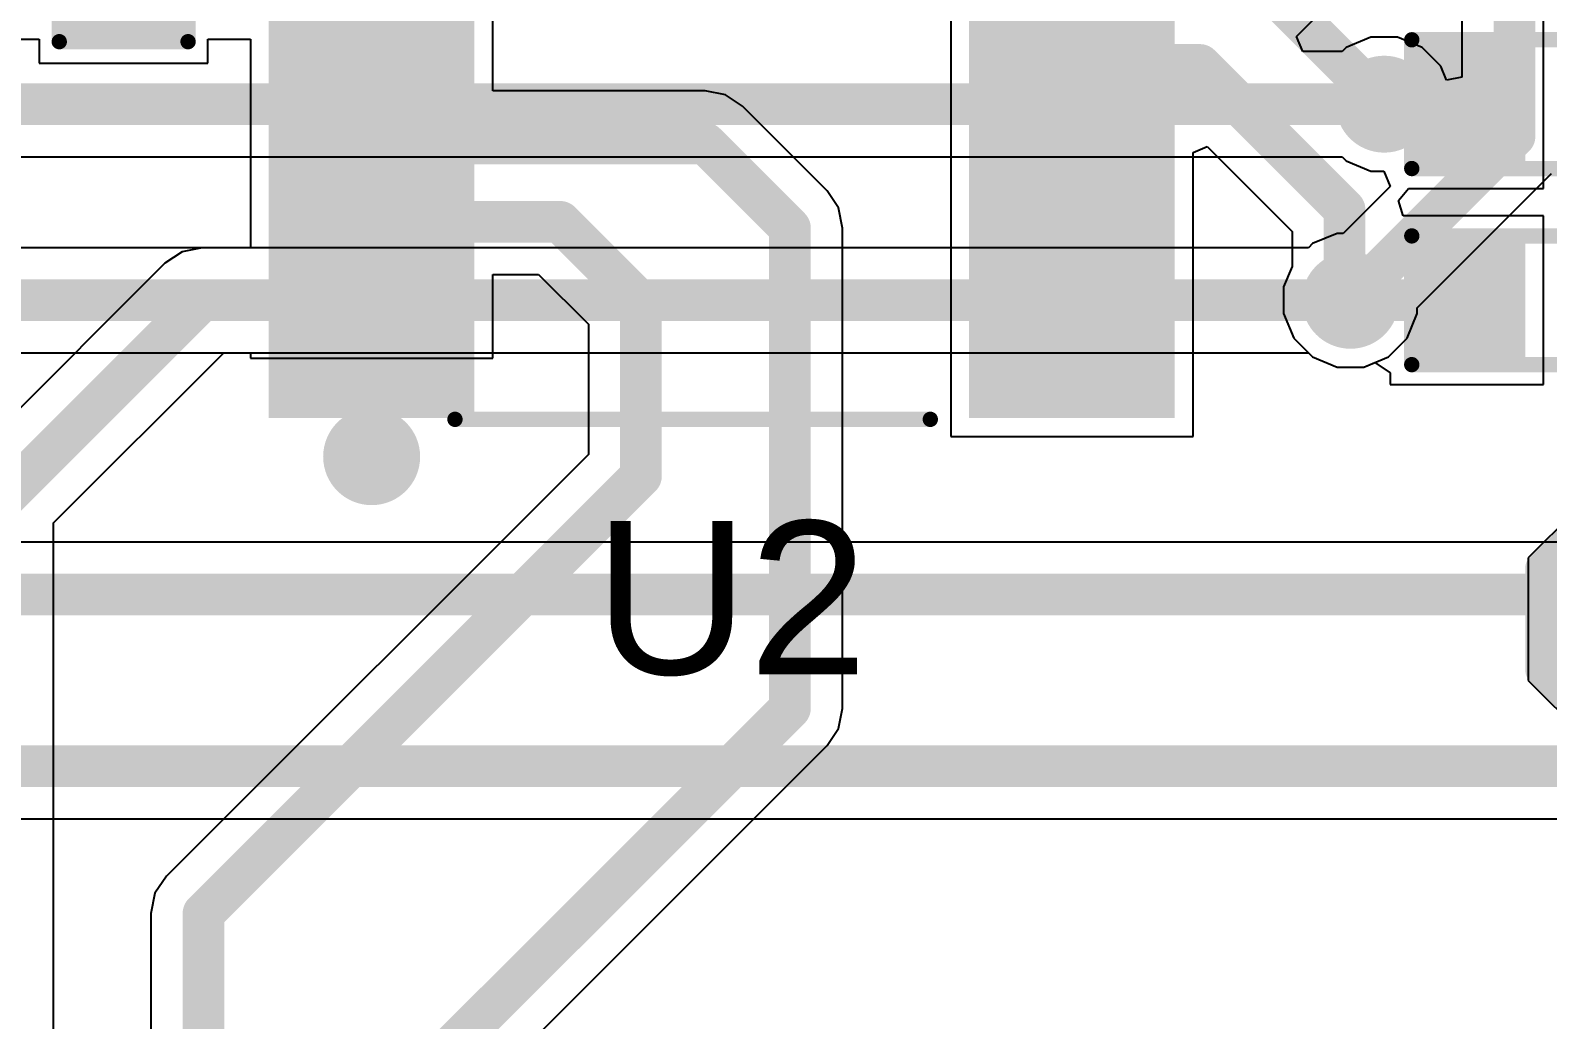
# Model space of a CAD drawing. Header units: millimetres. Extents: x 0 to 174, y 0 to 132.
# Drawn here: x 36.51 to 49.08, y 44.05 to 52.25 of the extents above; entities that cross this region are included whole.
import ezdxf

# ---------------------------------------------------------------- set-up
doc = ezdxf.new("R2010")
doc.units = ezdxf.units.MM
for name, color, linetype in [('BottomLayer', 5, 'Continuous'), ('BottomSolder', 6, 'Continuous'), ('TopLayer', 1, 'Continuous'), ('TopOverlay', 2, 'Continuous'), ('TopPaste', 8, 'Continuous'), ('TopSolder', 216, 'Continuous'), ('ViaHoleLayer', 16, 'Continuous')]:
    doc.layers.add(name, color=color, linetype=linetype)
doc.styles.add('Arial', font='', dxfattribs={"height": 0.2})
doc.styles.get('Arial').set_extended_font_data('Arial')

# ---------------------------------------------------------------- blocks, each defined once
blk = doc.blocks.new('TSSOP_16_11')
at = {"layer": 'TopLayer'}
for points in [[(-3.649999049999999, 2.50000135), (-2.14999951, 2.50000135), (-2.14999951, 2.05000225), (-3.649999049999999, 2.05000225)], [(2.15000205, 2.50000135), (3.65000159, 2.50000135), (3.65000159, 2.05000225), (2.15000205, 2.05000225)], [(-3.649999049999999, 1.85000011), (-2.14999951, 1.85000011), (-2.14999951, 1.40000101), (-3.649999049999999, 1.40000101)], [(2.15000205, 1.85000011), (3.65000159, 1.85000011), (3.65000159, 1.40000101), (2.15000205, 1.40000101)], [(-3.649999049999999, 1.20000141), (-2.14999951, 1.20000141), (-2.14999951, 0.75000231), (-3.649999049999999, 0.75000231)], [(2.15000205, 1.20000141), (3.65000159, 1.20000141), (3.65000159, 0.75000231), (2.15000205, 0.75000231)], [(-3.649999049999999, 0.55000017), (-2.14999951, 0.55000017), (-2.14999951, 0.10000107), (-3.649999049999999, 0.10000107)], [(2.15000205, 0.55000017), (3.65000159, 0.55000017), (3.65000159, 0.10000107), (2.15000205, 0.10000107)], [(-3.649999049999999, -0.09999852999999999), (-2.14999951, -0.09999852999999999), (-2.14999951, -0.54999763), (-3.649999049999999, -0.54999763)], [(2.15000205, -0.09999852999999999), (3.65000159, -0.09999852999999999), (3.65000159, -0.54999763), (2.15000205, -0.54999763)], [(-3.649999049999999, -0.74999977), (-2.14999951, -0.74999977), (-2.14999951, -1.19999887), (-3.649999049999999, -1.19999887)], [(2.15000205, -0.74999977), (3.65000159, -0.74999977), (3.65000159, -1.19999887), (2.15000205, -1.19999887)], [(-3.649999049999999, -1.39999847), (-2.14999951, -1.39999847), (-2.14999951, -1.84999757), (-3.649999049999999, -1.84999757)], [(2.15000205, -1.39999847), (3.65000159, -1.39999847), (3.65000159, -1.84999757), (2.15000205, -1.84999757)], [(-3.649999049999999, -2.04999971), (-2.14999951, -2.04999971), (-2.14999951, -2.49999881), (-3.649999049999999, -2.49999881)], [(2.15000205, -2.04999971), (3.65000159, -2.04999971), (3.65000159, -2.49999881), (2.15000205, -2.49999881)]]:
    blk.add_hatch(color=1, dxfattribs=at).paths.add_polyline_path(points)
at = {"layer": 'TopPaste'}
for points in [[(-3.649999049999999, 2.50000135), (-2.14999951, 2.50000135), (-2.14999951, 2.05000225), (-3.649999049999999, 2.05000225)], [(2.15000205, 2.50000135), (3.65000159, 2.50000135), (3.65000159, 2.05000225), (2.15000205, 2.05000225)], [(-3.649999049999999, 1.85000011), (-2.14999951, 1.85000011), (-2.14999951, 1.40000101), (-3.649999049999999, 1.40000101)], [(2.15000205, 1.85000011), (3.65000159, 1.85000011), (3.65000159, 1.40000101), (2.15000205, 1.40000101)], [(-3.649999049999999, 1.20000141), (-2.14999951, 1.20000141), (-2.14999951, 0.75000231), (-3.649999049999999, 0.75000231)], [(2.15000205, 1.20000141), (3.65000159, 1.20000141), (3.65000159, 0.75000231), (2.15000205, 0.75000231)], [(-3.649999049999999, 0.55000017), (-2.14999951, 0.55000017), (-2.14999951, 0.10000107), (-3.649999049999999, 0.10000107)], [(2.15000205, 0.55000017), (3.65000159, 0.55000017), (3.65000159, 0.10000107), (2.15000205, 0.10000107)], [(-3.649999049999999, -0.09999852999999999), (-2.14999951, -0.09999852999999999), (-2.14999951, -0.54999763), (-3.649999049999999, -0.54999763)], [(2.15000205, -0.09999852999999999), (3.65000159, -0.09999852999999999), (3.65000159, -0.54999763), (2.15000205, -0.54999763)], [(-3.649999049999999, -0.74999977), (-2.14999951, -0.74999977), (-2.14999951, -1.19999887), (-3.649999049999999, -1.19999887)], [(2.15000205, -0.74999977), (3.65000159, -0.74999977), (3.65000159, -1.19999887), (2.15000205, -1.19999887)], [(-3.649999049999999, -1.39999847), (-2.14999951, -1.39999847), (-2.14999951, -1.84999757), (-3.649999049999999, -1.84999757)], [(2.15000205, -1.39999847), (3.65000159, -1.39999847), (3.65000159, -1.84999757), (2.15000205, -1.84999757)], [(-3.649999049999999, -2.04999971), (-2.14999951, -2.04999971), (-2.14999951, -2.49999881), (-3.649999049999999, -2.49999881)], [(2.15000205, -2.04999971), (3.65000159, -2.04999971), (3.65000159, -2.49999881), (2.15000205, -2.49999881)]]:
    blk.add_hatch(color=8, dxfattribs=at).paths.add_polyline_path(points)
at = {"layer": 'TopSolder'}
for points in [[(-3.751599049999999, 2.60160135), (-2.04839951, 2.60160135), (-2.04839951, 1.94840225), (-3.751599049999999, 1.94840225)], [(2.04840205, 2.60160135), (3.751601589999999, 2.60160135), (3.751601589999999, 1.94840225), (2.04840205, 1.94840225)], [(-3.751599049999999, 1.95160011), (-2.04839951, 1.95160011), (-2.04839951, 1.29840101), (-3.751599049999999, 1.29840101)], [(2.04840205, 1.95160011), (3.751601589999999, 1.95160011), (3.751601589999999, 1.29840101), (2.04840205, 1.29840101)], [(-3.751599049999999, 1.30160141), (-2.04839951, 1.30160141), (-2.04839951, 0.6484023099999999), (-3.751599049999999, 0.6484023099999999)], [(2.04840205, 1.30160141), (3.751601589999999, 1.30160141), (3.751601589999999, 0.6484023099999999), (2.04840205, 0.6484023099999999)], [(-3.751599049999999, 0.65160017), (-2.04839951, 0.65160017), (-2.04839951, -0.00159893), (-3.751599049999999, -0.00159893)], [(2.04840205, 0.65160017), (3.751601589999999, 0.65160017), (3.751601589999999, -0.00159893), (2.04840205, -0.00159893)], [(-3.751599049999999, 0.00160147), (-2.04839951, 0.00160147), (-2.04839951, -0.65159763), (-3.751599049999999, -0.65159763)], [(2.04840205, 0.00160147), (3.751601589999999, 0.00160147), (3.751601589999999, -0.65159763), (2.04840205, -0.65159763)], [(-3.751599049999999, -0.6483997699999999), (-2.04839951, -0.6483997699999999), (-2.04839951, -1.30159887), (-3.751599049999999, -1.30159887)], [(2.04840205, -0.6483997699999999), (3.751601589999999, -0.6483997699999999), (3.751601589999999, -1.30159887), (2.04840205, -1.30159887)], [(-3.751599049999999, -1.29839847), (-2.04839951, -1.29839847), (-2.04839951, -1.95159757), (-3.751599049999999, -1.95159757)], [(2.04840205, -1.29839847), (3.751601589999999, -1.29839847), (3.751601589999999, -1.95159757), (2.04840205, -1.95159757)], [(-3.751599049999999, -1.94839971), (-2.04839951, -1.94839971), (-2.04839951, -2.60159881), (-3.751599049999999, -2.60159881)], [(2.04840205, -1.94839971), (3.751601589999999, -1.94839971), (3.751601589999999, -2.60159881), (2.04840205, -2.60159881)]]:
    blk.add_hatch(color=216, dxfattribs=at).paths.add_polyline_path(points)
at = {"layer": 'TopOverlay', "const_width": 0.127}
for points in [[(-2.2098, 2.61160006), (1.7272, 2.61160006)], [(-3.9329995, 2.413), (-3.8059995, 2.286)], [(-3.9329995, 2.159), (-3.9329995, 2.413)], [(-3.9329995, 2.159), (-3.8059995, 2.286)], [(-2.2098, -2.61159752), (1.7272, -2.61159752)]]:
    blk.add_lwpolyline(points, dxfattribs=at)
at = {"layer": 'TopOverlay', "const_width": 0.0635}
for points in [[(-2.24155, 2.61160006, 1), (-2.17805, 2.61160006, 1)], [(1.69545, 2.61160006, 1), (1.75895, 2.61160006, 1)], [(-3.964749499999999, 2.413, 1), (-3.9012495, 2.413, 1)], [(-3.964749499999999, 2.413, 1), (-3.9012495, 2.413, 1)], [(-3.8377495, 2.286, 1), (-3.774249499999999, 2.286, 1)], [(-3.8377495, 2.286, 1), (-3.774249499999999, 2.286, 1)], [(-3.964749499999999, 2.159, 1), (-3.9012495, 2.159, 1)], [(-3.964749499999999, 2.159, 1), (-3.9012495, 2.159, 1)], [(-2.24155, -2.61159752, 1), (-2.17805, -2.61159752, 1)], [(1.69545, -2.61159752, 1), (1.75895, -2.61159752, 1)]]:
    blk.add_lwpolyline(points, format="xyb", close=True, dxfattribs=at)
blk = doc.blocks.new('T__________29')
at = {"layer": 'TopLayer'}
blk.add_hatch(color=1, dxfattribs=at).paths.add_polyline_path([(0.3809999999999999, 0.7619999999999999), (-0.3809999999999999, 0.7619999999999999), (-0.7619999999999999, 0.3809999999999999), (-0.7619999999999999, -0.3809999999999999), (-0.3809999999999999, -0.7619999999999999), (0.3809999999999999, -0.7619999999999999), (0.7619999999999999, -0.3809999999999999), (0.7619999999999999, 0.3809999999999999)])
at = {"layer": 'TopPaste'}
blk.add_hatch(color=8, dxfattribs=at).paths.add_polyline_path([(0.3809999999999999, 0.7619999999999999), (-0.3809999999999999, 0.7619999999999999), (-0.7619999999999999, 0.3809999999999999), (-0.7619999999999999, -0.3809999999999999), (-0.3809999999999999, -0.7619999999999999), (0.3809999999999999, -0.7619999999999999), (0.7619999999999999, -0.3809999999999999), (0.7619999999999999, 0.3809999999999999)])
at = {"layer": 'TopSolder'}
blk.add_hatch(color=216, dxfattribs=at).paths.add_polyline_path([(0.4318, 0.8636), (-0.4318, 0.8636), (-0.8636, 0.4318), (-0.8636, -0.4318), (-0.4318, -0.8636), (0.4318, -0.8636), (0.8636, -0.4318), (0.8636, 0.4318)])
at = {"layer": 'TopOverlay', "const_width": 0.1999996}
for points in [[(-0.9397999999999999, 0.4318), (-0.4318, 0.9397999999999999)], [(-0.4318, 0.9397999999999999), (0.4318, 0.9397999999999999)], [(0.4318, 0.9397999999999999), (0.9397999999999999, 0.4318)], [(-0.9397999999999999, -0.4318), (-0.9397999999999999, 0.4318)], [(0.9397999999999999, -0.4318), (0.9397999999999999, 0.4318)], [(-0.9397999999999999, -0.4318), (-0.4318, -0.9397999999999999)], [(0.4318, -0.9397999999999999), (0.9397999999999999, -0.4318)], [(-0.4318, -0.9397999999999999), (0.4318, -0.9397999999999999)]]:
    blk.add_lwpolyline(points, dxfattribs=at)
at = {"layer": 'TopOverlay', "const_width": 0.0999998}
for points in [[(-0.4817998999999999, 0.9397999999999999, 1), (-0.3818001, 0.9397999999999999, 1)], [(-0.4817998999999999, 0.9397999999999999, 1), (-0.3818001, 0.9397999999999999, 1)], [(0.3818001, 0.9397999999999999, 1), (0.4817998999999999, 0.9397999999999999, 1)], [(0.3818001, 0.9397999999999999, 1), (0.4817998999999999, 0.9397999999999999, 1)], [(-0.9897999000000001, 0.4318, 1), (-0.8898001, 0.4318, 1)], [(-0.9897999000000001, 0.4318, 1), (-0.8898001, 0.4318, 1)], [(0.8898001, 0.4318, 1), (0.9897999000000001, 0.4318, 1)], [(0.8898001, 0.4318, 1), (0.9897999000000001, 0.4318, 1)], [(-0.9897999000000001, -0.4318, 1), (-0.8898001, -0.4318, 1)], [(-0.9897999000000001, -0.4318, 1), (-0.8898001, -0.4318, 1)], [(0.8898001, -0.4318, 1), (0.9897999000000001, -0.4318, 1)], [(0.8898001, -0.4318, 1), (0.9897999000000001, -0.4318, 1)], [(-0.4817998999999999, -0.9397999999999999, 1), (-0.3818001, -0.9397999999999999, 1)], [(-0.4817998999999999, -0.9397999999999999, 1), (-0.3818001, -0.9397999999999999, 1)], [(0.3818001, -0.9397999999999999, 1), (0.4817998999999999, -0.9397999999999999, 1)], [(0.3818001, -0.9397999999999999, 1), (0.4817998999999999, -0.9397999999999999, 1)]]:
    blk.add_lwpolyline(points, format="xyb", close=True, dxfattribs=at)
blk = doc.blocks.new('R___0603_40')
at = {"layer": 'TopLayer'}
for points in [[(-0.3809999999999999, 0.4445), (-0.3809999999999999, -0.4445), (-1.143, -0.4445), (-1.143, 0.4445)], [(1.143, 0.4445), (1.143, -0.4445), (0.3809999999999999, -0.4445), (0.3809999999999999, 0.4445)]]:
    blk.add_hatch(color=1, dxfattribs=at).paths.add_polyline_path(points)
at = {"layer": 'TopPaste'}
for points in [[(-0.3809999999999999, 0.4445), (-0.3809999999999999, -0.4445), (-1.143, -0.4445), (-1.143, 0.4445)], [(1.143, 0.4445), (1.143, -0.4445), (0.3809999999999999, -0.4445), (0.3809999999999999, 0.4445)]]:
    blk.add_hatch(color=8, dxfattribs=at).paths.add_polyline_path(points)
at = {"layer": 'TopSolder'}
for points in [[(-0.2794, 0.5460999999999999), (-0.2794, -0.5460999999999999), (-1.2446, -0.5460999999999999), (-1.2446, 0.5460999999999999)], [(1.2446, 0.5460999999999999), (1.2446, -0.5460999999999999), (0.2794, -0.5460999999999999), (0.2794, 0.5460999999999999)]]:
    blk.add_hatch(color=216, dxfattribs=at).paths.add_polyline_path(points)
at = {"layer": 'TopOverlay', "const_width": 0.127}
for points in [[(-1.2192, 0.5334), (1.2192, 0.5334)], [(-1.2192, 0.5334), (-1.2192, -0.5334)], [(1.2192, 0.5334), (1.2192, -0.5334)], [(-1.2192, -0.5334), (1.2192, -0.5334)]]:
    blk.add_lwpolyline(points, dxfattribs=at)
at = {"layer": 'TopOverlay', "const_width": 0.0635}
for points in [[(-1.25095, 0.5334, 1), (-1.18745, 0.5334, 1)], [(-1.25095, 0.5334, 1), (-1.18745, 0.5334, 1)], [(1.18745, 0.5334, 1), (1.25095, 0.5334, 1)], [(1.18745, 0.5334, 1), (1.25095, 0.5334, 1)], [(-1.25095, -0.5334, 1), (-1.18745, -0.5334, 1)], [(-1.25095, -0.5334, 1), (-1.18745, -0.5334, 1)], [(1.18745, -0.5334, 1), (1.25095, -0.5334, 1)], [(1.18745, -0.5334, 1), (1.25095, -0.5334, 1)]]:
    blk.add_lwpolyline(points, format="xyb", close=True, dxfattribs=at)
blk = doc.blocks.new('R___0603_41')
at = {"layer": 'TopLayer'}
for points in [[(-0.3809999999999999, 0.4445), (-0.3810000000000001, -0.4445), (-1.143, -0.4445), (-1.143, 0.4445)], [(1.143, 0.4445), (1.143, -0.4445), (0.3809999999999999, -0.4445), (0.3810000000000001, 0.4445)]]:
    blk.add_hatch(color=1, dxfattribs=at).paths.add_polyline_path(points)
at = {"layer": 'TopPaste'}
for points in [[(-0.3809999999999999, 0.4445), (-0.3810000000000001, -0.4445), (-1.143, -0.4445), (-1.143, 0.4445)], [(1.143, 0.4445), (1.143, -0.4445), (0.3809999999999999, -0.4445), (0.3810000000000001, 0.4445)]]:
    blk.add_hatch(color=8, dxfattribs=at).paths.add_polyline_path(points)
at = {"layer": 'TopSolder'}
for points in [[(-0.2793999999999999, 0.5460999999999999), (-0.2794, -0.5461), (-1.2446, -0.5460999999999999), (-1.2446, 0.5461)], [(1.2446, 0.5460999999999999), (1.2446, -0.5461), (0.2793999999999999, -0.5460999999999999), (0.2794, 0.5461)]]:
    blk.add_hatch(color=216, dxfattribs=at).paths.add_polyline_path(points)
at = {"layer": 'TopOverlay', "const_width": 0.127}
for points in [[(-1.2192, 0.5334), (1.2192, 0.5334)], [(-1.2192, -0.5334), (-1.2192, 0.5334)], [(1.2192, -0.5334), (1.2192, 0.5334)], [(-1.2192, -0.5334), (1.2192, -0.5334)]]:
    blk.add_lwpolyline(points, dxfattribs=at)
at = {"layer": 'TopOverlay', "const_width": 0.0635}
for points in [[(-1.25095, 0.5334, 1), (-1.18745, 0.5334, 1)], [(-1.25095, 0.5334, 1), (-1.18745, 0.5334, 1)], [(1.18745, 0.5334, 1), (1.25095, 0.5334, 1)], [(1.18745, 0.5334, 1), (1.25095, 0.5334, 1)], [(-1.25095, -0.5334, 1), (-1.18745, -0.5334, 1)], [(-1.25095, -0.5334, 1), (-1.18745, -0.5334, 1)], [(1.18745, -0.5334, 1), (1.25095, -0.5334, 1)], [(1.18745, -0.5334, 1), (1.25095, -0.5334, 1)]]:
    blk.add_lwpolyline(points, format="xyb", close=True, dxfattribs=at)
blk = doc.blocks.new('R___0603_53')
at = {"layer": 'TopLayer'}
for points in [[(-0.3809999999999999, 0.4445), (-0.3810000000000001, -0.4445), (-1.143, -0.4445), (-1.143, 0.4445)], [(1.143, 0.4445), (1.143, -0.4445), (0.3809999999999999, -0.4445), (0.3810000000000001, 0.4445)]]:
    blk.add_hatch(color=1, dxfattribs=at).paths.add_polyline_path(points)
at = {"layer": 'TopPaste'}
for points in [[(-0.3809999999999999, 0.4445), (-0.3810000000000001, -0.4445), (-1.143, -0.4445), (-1.143, 0.4445)], [(1.143, 0.4445), (1.143, -0.4445), (0.3809999999999999, -0.4445), (0.3810000000000001, 0.4445)]]:
    blk.add_hatch(color=8, dxfattribs=at).paths.add_polyline_path(points)
at = {"layer": 'TopSolder'}
for points in [[(-0.2793999999999999, 0.5460999999999999), (-0.2794, -0.5461), (-1.2446, -0.5460999999999999), (-1.2446, 0.5461)], [(1.2446, 0.5460999999999999), (1.2446, -0.5461), (0.2793999999999999, -0.5460999999999999), (0.2794, 0.5461)]]:
    blk.add_hatch(color=216, dxfattribs=at).paths.add_polyline_path(points)
at = {"layer": 'TopOverlay', "const_width": 0.127}
for points in [[(-1.2192, 0.5334), (1.2192, 0.5334)], [(-1.2192, -0.5334), (-1.2192, 0.5334)], [(1.2192, -0.5334), (1.2192, 0.5334)], [(-1.2192, -0.5334), (1.2192, -0.5334)]]:
    blk.add_lwpolyline(points, dxfattribs=at)
at = {"layer": 'TopOverlay', "const_width": 0.0635}
for points in [[(-1.25095, 0.5334, 1), (-1.18745, 0.5334, 1)], [(-1.25095, 0.5334, 1), (-1.18745, 0.5334, 1)], [(1.18745, 0.5334, 1), (1.25095, 0.5334, 1)], [(1.18745, 0.5334, 1), (1.25095, 0.5334, 1)], [(-1.25095, -0.5334, 1), (-1.18745, -0.5334, 1)], [(-1.25095, -0.5334, 1), (-1.18745, -0.5334, 1)], [(1.18745, -0.5334, 1), (1.25095, -0.5334, 1)], [(1.18745, -0.5334, 1), (1.25095, -0.5334, 1)]]:
    blk.add_lwpolyline(points, format="xyb", close=True, dxfattribs=at)

msp = doc.modelspace()

# ---------------------------------------------------------------- hatches: boundary and pattern name
at = {"layer": 'BottomLayer'}
h = msp.add_hatch(color=5, dxfattribs=at)
edge = h.paths.add_edge_path()
edge.add_arc((47.7266127, 51.6382127), 0.2999994, 0, 360)
h = msp.add_hatch(color=5, dxfattribs=at)
edge = h.paths.add_edge_path()
edge.add_arc((47.44721269999999, 50.01321468), 0.2999994, 0, 360)
h = msp.add_hatch(color=5, dxfattribs=at)
edge = h.paths.add_edge_path()
edge.add_arc((39.34021342, 48.7172127), 0.2999994, 0, 360)
at = {"layer": 'BottomSolder'}
h = msp.add_hatch(color=6, dxfattribs=at)
edge = h.paths.add_edge_path()
edge.add_arc((47.7266127, 51.6382127), 0.4015993999999999, 0, 360)
h = msp.add_hatch(color=6, dxfattribs=at)
edge = h.paths.add_edge_path()
edge.add_arc((47.44721269999999, 50.01321468), 0.4015993999999999, 0, 360)
h = msp.add_hatch(color=6, dxfattribs=at)
edge = h.paths.add_edge_path()
edge.add_arc((39.34021342, 48.7172127), 0.4015993999999999, 0, 360)
at = {"layer": 'TopLayer'}
h = msp.add_hatch(color=1, dxfattribs=at)
edge = h.paths.add_edge_path()
edge.add_arc((47.7266127, 51.6382127), 0.2999994, 0, 360)
h = msp.add_hatch(color=1, dxfattribs=at)
edge = h.paths.add_edge_path()
edge.add_arc((47.44721269999999, 50.01321468), 0.2999994, 0, 360)
h = msp.add_hatch(color=1, dxfattribs=at)
edge = h.paths.add_edge_path()
edge.add_arc((39.34021342, 48.7172127), 0.2999994, 0, 360)
at = {"layer": 'TopSolder'}
h = msp.add_hatch(color=216, dxfattribs=at)
edge = h.paths.add_edge_path()
edge.add_arc((47.7266127, 51.6382127), 0.4015993999999999, 0, 360)
h = msp.add_hatch(color=216, dxfattribs=at)
edge = h.paths.add_edge_path()
edge.add_arc((47.44721269999999, 50.01321468), 0.4015993999999999, 0, 360)
h = msp.add_hatch(color=216, dxfattribs=at)
edge = h.paths.add_edge_path()
edge.add_arc((39.34021342, 48.7172127), 0.4015993999999999, 0, 360)
at = {"layer": 'ViaHoleLayer'}
h = msp.add_hatch(color=16, dxfattribs=at)
edge = h.paths.add_edge_path()
edge.add_arc((47.7266127, 51.6382127), 0.1499997, 0, 360)
h = msp.add_hatch(color=16, dxfattribs=at)
edge = h.paths.add_edge_path()
edge.add_arc((47.44721269999999, 50.01321468), 0.1499997, 0, 360)
h = msp.add_hatch(color=16, dxfattribs=at)
edge = h.paths.add_edge_path()
edge.add_arc((39.34021342, 48.7172127), 0.1499997, 0, 360)

# ---------------------------------------------------------------- linework, layer by layer
at = {"layer": 'BottomLayer'}
for p, q in [((48.37108436, 55.68324144), (48.37108436, 51.8618597)), ((46.99958849999999, 52.20029183999999), (47.50850798, 52.70921132)), ((47.05219443999999, 52.07329184), (46.99958849999999, 52.20029183999999)), ((47.6164148, 52.1922121), (47.41279824, 52.10787139999999)), ((47.8368106, 52.1922121), (47.6164148, 52.1922121)), ((48.04042715999999, 52.10787139999999), (47.8368106, 52.1922121)), ((47.37821868, 52.07329184), (47.05219443999999, 52.07329184)), ((47.41279824, 52.10787139999999), (47.37821868, 52.07329184)), ((48.1962714, 51.95202716), (48.04042715999999, 52.10787139999999)), ((48.24408436, 51.83659685999999), (48.1962714, 51.95202716)), ((48.37108436, 51.8618597), (48.24408436, 51.83659685999999)), ((32.94378983999999, 51.20313356), (47.37821868, 51.20313356)), ((47.37821868, 51.20313356), (47.41279824, 51.168554)), ((47.41279824, 51.168554), (47.6164148, 51.08421329999999)), ((47.6164148, 51.08421329999999), (47.7233107, 51.08421329999999)), ((47.7233107, 51.08421329999999), (47.77591664, 50.9572133)), ((48.0012121, 49.9519194), (49.11381084, 51.06451814)), ((47.77591664, 50.9572133), (47.38591742, 50.56721408)), ((47.3370148, 50.56721408), (47.13339824, 50.48287337999999)), ((47.38591742, 50.56721408), (47.3370148, 50.56721408)), ((47.09881867999999, 50.44829382), (30.65960086, 50.44829382)), ((47.13339824, 50.48287337999999), (47.09881867999999, 50.44829382)), ((47.9168714, 49.69940021999999), (48.0012121, 49.90301677999999)), ((48.0012121, 49.90301677999999), (48.0012121, 49.9519194)), ((47.76102716, 49.54355598), (47.9168714, 49.69940021999999)), ((30.47938532, 49.57813554), (47.09881867999999, 49.57813554)), ((47.09881867999999, 49.57813554), (47.13339824, 49.54355598)), ((47.13339824, 49.54355598), (47.3370148, 49.45921528)), ((47.5574106, 49.45921528), (47.76102716, 49.54355598)), ((47.3370148, 49.45921528), (47.5574106, 49.45921528)), ((50.44206066, 48.00927914), (27.75103924, 48.00927914)), ((26.89860254, 45.71672086), (51.74915736, 45.71672086))]:
    msp.add_line(p, q, dxfattribs=at)
at = {"layer": 'BottomLayer', "const_width": 0.34544}
for points in [[(48.8061635, 51.37216548), (48.8061635, 55.86345698)], [(32.94378983999999, 51.6382127), (47.7266127, 51.6382127)], [(47.44721269999999, 50.01321468), (48.8061635, 51.37216548)], [(30.47938532, 50.01321468), (47.44721269999999, 50.01321468)], [(27.5708237, 47.5742), (50.6222762, 47.5742)], [(26.89860254, 46.15179999999999), (51.74915736, 46.15179999999999)]]:
    msp.add_lwpolyline(points, dxfattribs=at)
at = {"layer": 'BottomLayer', "const_width": 0.17272}
for points in [[(47.6402527, 51.6382127, 1), (47.8129727, 51.6382127, 1)], [(48.7198035, 51.37216548, 1), (48.8925235, 51.37216548, 1)], [(48.7198035, 51.37216548, 1), (48.8925235, 51.37216548, 1)], [(47.3608527, 50.01321468, 1), (47.5335727, 50.01321468, 1)], [(47.3608527, 50.01321468, 1), (47.5335727, 50.01321468, 1)]]:
    msp.add_lwpolyline(points, format="xyb", close=True, dxfattribs=at)
at = {"layer": 'TopLayer'}
for p, q in [((40.34421192, 51.74829376), (40.34421192, 53.09221284)), ((44.13621602, 52.78421498), (44.13621602, 52.13421627999999)), ((49.0474127, 50.9397127), (49.0474127, 52.33671269999999)), ((29.40582384, 52.17813542), (36.58778814, 52.17813542)), ((36.58778814, 52.17813542), (36.58778814, 51.97821455999999)), ((37.98478814, 51.97821455999999), (37.98478814, 52.17813542)), ((37.98478814, 52.17813542), (38.33621492, 52.17813542)), ((38.33621492, 52.17813542), (38.33621492, 51.48421504)), ((44.13621602, 52.13421627999999), (44.13621602, 51.48421504)), ((36.58778814, 51.97821455999999), (37.98478814, 51.97821455999999)), ((42.10332956, 51.74829376), (40.34421192, 51.74829376)), ((42.26982656, 51.71517469999999), (42.10332956, 51.74829376)), ((42.41097689999999, 51.62086196), (42.26982656, 51.71517469999999)), ((43.1123598, 50.91947905999999), (42.41097689999999, 51.62086196)), ((38.33621492, 51.48421504), (38.33621492, 50.44829382)), ((44.13621602, 51.48421504), (44.13621602, 50.83421633999999)), ((46.14421302, 51.23769026), (46.26154578, 51.28629316)), ((46.26154578, 51.28629316), (46.96342652, 50.58441241999999)), ((46.14421302, 50.1842151), (46.14421302, 51.23769026)), ((43.20667254, 50.77832872), (43.1123598, 50.91947905999999)), ((47.84536024, 50.83871468), (47.92824806, 50.9397127)), ((47.92824806, 50.9397127), (49.0474127, 50.9397127)), ((43.2397916, 50.61183172), (43.20667254, 50.77832872)), ((44.13621602, 50.83421633999999), (44.13621602, 50.1842151)), ((47.88397586, 50.71171468), (47.84536024, 50.83871468)), ((49.0474127, 50.71171468), (47.88397586, 50.71171468)), ((49.0474127, 49.31471467999999), (49.0474127, 50.71171468)), ((43.2397916, 46.63173046), (43.2397916, 50.61183172)), ((46.96342652, 50.58441241999999), (46.96342652, 50.29292202)), ((37.76956632, 50.41517476), (37.62841598, 50.32086201999999)), ((37.93606332, 50.44829382), (37.76956632, 50.41517476)), ((38.33621492, 50.44829382), (37.93606332, 50.44829382)), ((37.62841598, 50.32086201999999), (35.96356536, 48.6560114)), ((46.96342652, 50.29292202), (46.89321329999999, 50.12341258)), ((40.34421192, 49.5342164), (40.34421192, 50.22813424)), ((40.34421192, 50.22813424), (40.72172704, 50.22813424)), ((40.72172704, 50.22813424), (41.13565306, 49.81420822)), ((44.13621602, 50.1842151), (44.13621602, 49.5342164)), ((46.14421302, 49.5342164), (46.14421302, 50.1842151)), ((46.89321329999999, 50.12341258), (46.89321329999999, 49.90301677999999)), ((46.89321329999999, 49.90301677999999), (46.977554, 49.69940021999999)), ((41.13565306, 49.81420822), (41.13565306, 48.7363389)), ((46.977554, 49.69940021999999), (47.13339824, 49.54355598)), ((36.70629184, 48.16814852), (38.11627886, 49.57813554)), ((38.11627886, 49.57813554), (38.33621492, 49.57813554)), ((38.33621492, 49.57813554), (38.33621492, 49.5342164)), ((38.33621492, 49.5342164), (40.34421192, 49.5342164)), ((44.13621602, 49.5342164), (44.13621602, 48.88421516)), ((46.14421302, 48.88421516), (46.14421302, 49.5342164)), ((47.13339824, 49.54355598), (47.3370148, 49.45921528)), ((47.3370148, 49.45921528), (47.5574106, 49.45921528)), ((47.5574106, 49.45921528), (47.65041015999999, 49.49773691999999)), ((47.65041015999999, 49.49773691999999), (47.7774127, 49.41287806)), ((47.7774127, 49.41287806), (47.7774127, 49.31471467999999)), ((47.7774127, 49.31471467999999), (49.0474127, 49.31471467999999)), ((44.13621602, 48.88421516), (46.14421302, 48.88421516)), ((41.13565306, 48.7363389), (37.63996536, 45.2406512)), ((36.70629184, 37.5461276), (36.70629184, 48.16814852)), ((49.29643684, 48.25503684), (48.9204127, 47.8790127)), ((48.9204127, 47.8790127), (48.9204127, 46.8630127)), ((48.9204127, 46.8630127), (49.4284127, 46.3550127)), ((43.20667254, 46.46523345999999), (43.2397916, 46.63173046)), ((43.1123598, 46.32408312), (43.20667254, 46.46523345999999)), ((40.17849216, 43.39021547999999), (43.1123598, 46.32408312)), ((37.63996536, 45.2406512), (37.54565262, 45.09950086)), ((37.54565262, 45.09950086), (37.51253356, 44.93300386)), ((37.51253356, 44.93300386), (37.51253356, 38.3670429))]:
    msp.add_line(p, q, dxfattribs=at)
for points, const_width in [([(46.75161084, 52.61321456), (47.7266127, 51.6382127)], 0.34544), ([(45.14021451999999, 51.96321332), (46.1999203, 51.96321332)], 0.34544), ([(46.1999203, 51.96321332), (47.39850566, 50.76462796)], 0.34544), ([(47.7266127, 51.6382127), (48.4124127, 51.6382127)], 0.34544), ([(39.34021342, 51.31321462), (42.10332956, 51.31321462)], 0.34544), ([(42.10332956, 51.31321462), (42.80471246, 50.61183172)], 0.34544), ([(47.39850566, 50.06192172), (47.39850566, 50.76462796)], 0.34544), ([(39.34021342, 50.66321338), (40.90194258, 50.66321338)], 0.34544), ([(40.90194258, 50.66321338), (41.5707322, 49.99442376)], 0.34544), ([(42.80471246, 46.63173046), (42.80471246, 50.61183172)], 0.34544), ([(36.2712127, 48.34836406), (37.93606332, 50.01321468)], 0.34544), ([(37.93606332, 50.01321468), (39.34021342, 50.01321468)], 0.34544), ([(41.5707322, 48.55612336), (41.5707322, 49.99442376)], 0.34544), ([(47.39850566, 50.06192172), (47.44721269999999, 50.01321468)], 0.34544), ([(47.44721269999999, 50.01321468), (48.4124127, 50.01321468)], 0.34544), ([(39.34021342, 48.7172127), (39.34021342, 49.36321344)], 0.3048), ([(37.9476127, 44.93300386), (41.5707322, 48.55612336)], 0.34544), ([(39.74341302, 43.57043101999999), (42.80471246, 46.63173046)], 0.34544), ([(37.9476127, 38.3670429), (37.9476127, 44.93300386)], 0.34544)]:
    msp.add_lwpolyline(points, dxfattribs=dict(at, const_width=const_width))
for points, const_width in [([(45.05385452, 51.96321332, 1), (45.22657452, 51.96321332, 1)], 0.17272), ([(46.1135603, 51.96321332, 1), (46.28628029999999, 51.96321332, 1)], 0.17272), ([(46.1135603, 51.96321332, 1), (46.28628029999999, 51.96321332, 1)], 0.17272), ([(47.6402527, 51.6382127, 1), (47.8129727, 51.6382127, 1)], 0.17272), ([(47.6402527, 51.6382127, 1), (47.8129727, 51.6382127, 1)], 0.17272), ([(48.3260527, 51.6382127, 1), (48.4987727, 51.6382127, 1)], 0.17272), ([(39.25385342, 51.31321462, 1), (39.42657342, 51.31321462, 1)], 0.17272), ([(42.01696956, 51.31321462, 1), (42.18968956, 51.31321462, 1)], 0.17272), ([(42.01696956, 51.31321462, 1), (42.18968956, 51.31321462, 1)], 0.17272), ([(47.31214566, 50.76462796, 1), (47.48486566, 50.76462796, 1)], 0.17272), ([(47.31214566, 50.76462796, 1), (47.48486566, 50.76462796, 1)], 0.17272), ([(39.25385342, 50.66321338, 1), (39.42657342, 50.66321338, 1)], 0.17272), ([(40.81558258, 50.66321338, 1), (40.98830258, 50.66321338, 1)], 0.17272), ([(40.81558258, 50.66321338, 1), (40.98830258, 50.66321338, 1)], 0.17272), ([(42.71835246, 50.61183172, 1), (42.89107246, 50.61183172, 1)], 0.17272), ([(42.71835246, 50.61183172, 1), (42.89107246, 50.61183172, 1)], 0.17272), ([(37.84970332, 50.01321468, 1), (38.02242331999999, 50.01321468, 1)], 0.17272), ([(37.84970332, 50.01321468, 1), (38.02242331999999, 50.01321468, 1)], 0.17272), ([(39.25385342, 50.01321468, 1), (39.42657342, 50.01321468, 1)], 0.17272), ([(41.4843722, 49.99442376, 1), (41.65709219999999, 49.99442376, 1)], 0.17272), ([(41.4843722, 49.99442376, 1), (41.65709219999999, 49.99442376, 1)], 0.17272), ([(47.31214566, 50.06192172, 1), (47.48486566, 50.06192172, 1)], 0.17272), ([(47.31214566, 50.06192172, 1), (47.48486566, 50.06192172, 1)], 0.17272), ([(47.3608527, 50.01321468, 1), (47.5335727, 50.01321468, 1)], 0.17272), ([(47.3608527, 50.01321468, 1), (47.5335727, 50.01321468, 1)], 0.17272), ([(48.3260527, 50.01321468, 1), (48.4987727, 50.01321468, 1)], 0.17272), ([(39.26401342, 49.36321344, 1), (39.41641342, 49.36321344, 1)], 0.1524), ([(39.26401342, 48.7172127, 1), (39.41641342, 48.7172127, 1)], 0.1524), ([(41.4843722, 48.55612336, 1), (41.65709219999999, 48.55612336, 1)], 0.17272), ([(41.4843722, 48.55612336, 1), (41.65709219999999, 48.55612336, 1)], 0.17272), ([(42.71835246, 46.63173046, 1), (42.89107246, 46.63173046, 1)], 0.17272), ([(42.71835246, 46.63173046, 1), (42.89107246, 46.63173046, 1)], 0.17272), ([(37.86125269999999, 44.93300386, 1), (38.03397269999999, 44.93300386, 1)], 0.17272), ([(37.86125269999999, 44.93300386, 1), (38.03397269999999, 44.93300386, 1)], 0.17272)]:
    msp.add_lwpolyline(points, format="xyb", close=True, dxfattribs=dict(at, const_width=const_width))

# ---------------------------------------------------------------- block references
at = {"rotation": 90}
msp.add_blockref('R___0603_40', (37.28628814, 53.37521456), dxfattribs=at)
for name, p in [('TSSOP_16_11', (42.2402127, 51.6382127)), ('R___0603_53', (49.1744127, 51.6382127)), ('R___0603_41', (49.1744127, 50.01321468)), ('T__________29', (49.9364127, 47.3710127))]:
    msp.add_blockref(name, p)

# ---------------------------------------------------------------- texts
at = {"layer": 'TopOverlay', "style": 'Arial'}
msp.add_text('U2', height=1.27, dxfattribs=at).set_placement((41.18222142, 46.91401843999999))

doc.saveas('drawing.dxf')
